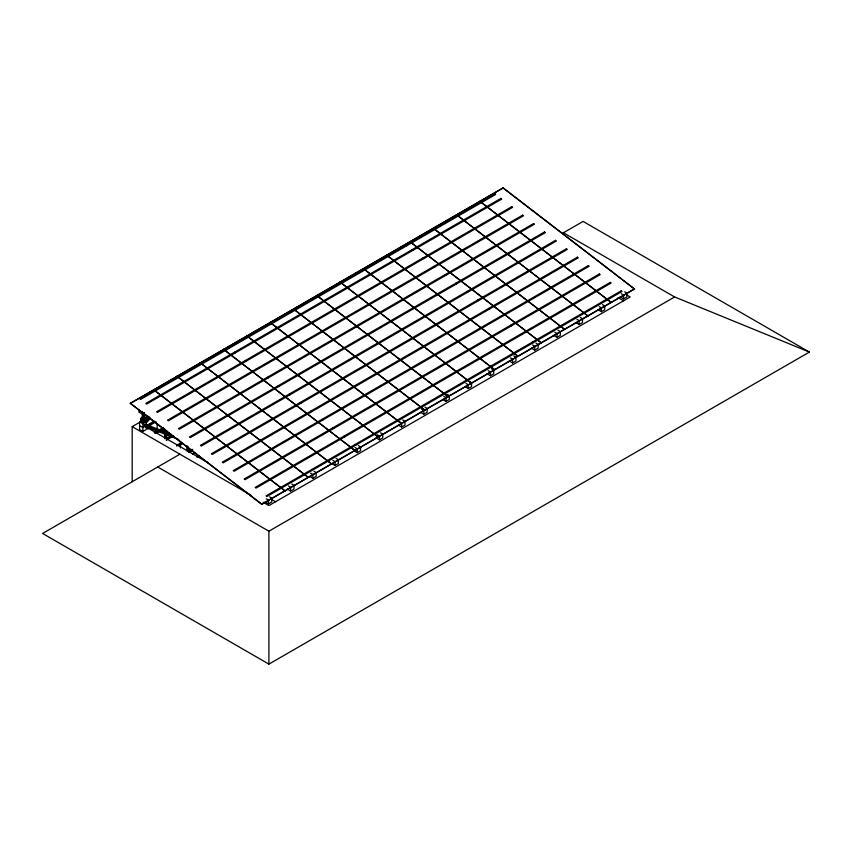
<?xml version="1.0" encoding="UTF-8"?>
<svg xmlns="http://www.w3.org/2000/svg" width="852" height="852" viewBox="0 0 852 852"><rect width="100%" height="100%" fill="white"/><g stroke="black" fill="none" stroke-linecap="round" stroke-linejoin="round"><path stroke-width="1.28" d="M130.292 403.39L503.191 187.877L634.538 289.041L261.67 504.309L130.292 403.39L503.191 187.877M261.67 504.309L634.58 288.807M424.807 410.132L293.45 308.967L423.753 409.322M144.819 421.41L149.047 416.607M145.894 422.028L149.27 418.183M146.363 422.869L150.58 418.066M144.499 412.773L142.284 414.051L138.951 412.134L138.951 409.567M146.374 415.318L141.262 417.629L141.262 420.185M140.633 419.152L142.625 420.302L145.735 418.513L145.735 419.791L142.625 421.591L140.633 420.43L140.633 419.152L142.699 417.959M145.82 417.565L148.088 416.245M146.246 426.948L146.246 429.504L142.923 431.432L139.59 429.504L139.59 421.815L141.805 420.537M145.234 418.534L148.642 416.564M132.188 481.742L132.188 426.639L138.844 422.794M139.59 421.815L142.923 423.742L146.246 421.815L146.246 425.659M178.739 439.494L144.489 426.256L144.318 424.935L145.394 424.317L171.071 434.243M144.489 426.256L145.564 425.638M145.138 426.298L142.923 427.587L139.59 425.659M146.193 425.83L154.233 421.186M145.596 426.809L154.787 421.506M149.632 424.807L153.083 422.826M149.047 425.798L155.937 421.815M147.588 427.842L150.697 426.053L150.697 427.331M147.588 429.131L149.664 427.928M154.233 432.72L163.424 427.416M154.787 433.04L162.828 428.396M155.937 433.348L163.978 428.705M166.864 438.237L170.315 436.245M166.268 439.217L172.019 435.904M166.864 439.206L171.465 436.554M166.268 440.196L172.019 436.874M177.205 445.085L181.795 442.433M176.609 446.065L182.349 442.752M178.356 445.394L181.795 443.402M178.909 445.713L182.349 443.722M179.9 454.191L42.6 533.458L268.902 664.123L809.4 352.068L583.098 221.413L562.427 233.341M188.686 451.262L192.137 449.27M189.24 451.581L192.69 449.6M189.836 451.571L192.137 450.25M189.24 452.561L192.69 450.57M192.456 453.839L194.671 452.561M192.68 453.967L194.895 452.689M196.94 457.173L199.24 455.841M265.132 501.988L268.455 503.905L271.788 501.988L271.788 498.143L269.573 496.865M287.326 489.176L290.649 491.093L293.983 489.176L293.983 485.331L291.767 484.042M309.521 476.364L312.844 478.281L316.177 476.364L316.177 472.519L313.962 471.231M331.716 463.541L335.038 465.469L338.372 463.541L338.372 459.697L336.157 458.419M353.91 450.729L357.233 452.657L360.566 450.729L360.566 446.885L358.351 445.607M376.105 437.917L379.428 439.845L382.761 437.917L382.761 434.073L380.546 432.795M398.299 425.105L401.622 427.022L404.956 425.105L404.956 421.261L402.74 419.983M420.494 412.293L423.817 414.21L427.15 412.293L427.15 408.449L424.935 407.16M442.689 399.481L446.011 401.398L449.345 399.481L449.345 395.637L447.13 394.348M464.883 386.659L468.206 388.587L471.539 386.659L471.539 382.814L469.324 381.536M487.078 373.847L490.401 375.775L493.734 373.847L493.734 370.002L491.519 368.724M509.272 361.035L512.595 362.952L515.929 361.035L515.929 357.19L513.703 355.912M531.467 348.223L534.79 350.14L538.123 348.223L538.123 344.378L535.897 343.1M553.662 335.411L556.984 337.328L560.318 335.411L560.318 331.566L558.092 330.278M575.856 322.588L579.179 324.516L582.512 322.588L582.512 318.744L580.287 317.466M598.051 309.777L601.374 311.704L604.707 309.777L604.707 305.932L602.481 304.654M620.245 296.965L623.568 298.892L626.902 296.965L626.902 293.12L624.676 291.842M157.705 467.002L268.902 531.201L674.614 296.965L809.4 352.068M144.318 424.935L173.67 436.277M563.428 232.766L674.614 296.965M626.806 294.994L630.224 296.965L268.902 505.577L263.193 502.286M621.353 293.759L623.568 295.048L623.568 298.892M618.019 297.604L623.568 300.809M599.158 306.571L601.374 307.86L601.374 311.704M576.964 319.393L579.179 320.671L579.179 324.516M554.769 332.205L556.984 333.483L556.984 337.328M532.575 345.017L534.79 346.295L534.79 350.14M510.38 357.829L512.595 359.107L512.595 362.952M488.185 370.641L490.401 371.93L490.401 375.775M465.991 383.464L468.206 384.742L468.206 388.587M443.796 396.276L446.011 397.554L446.011 401.398M421.602 409.088L423.817 410.366L423.817 414.21M399.407 421.9L401.622 423.178L401.622 427.022M377.212 434.712L379.428 436L379.428 439.845M355.018 447.524L357.233 448.812L357.233 452.657M332.823 460.346L335.038 461.624L335.038 465.469M310.629 473.158L312.844 474.436L312.844 478.281M288.434 485.97L290.649 487.248L290.649 491.093M144.031 420.537L146.246 421.815M150.697 426.053L148.695 424.903L148.695 426.181M145.745 426.788L207.899 462.668M271.128 499.165L275.558 501.732M266.239 498.782L268.455 500.06L268.455 503.905M132.188 426.639L250.733 495.087M503.159 188.111L634.538 289.041M406.095 245.025L406.937 245.664M412.144 249.657L412.975 250.296M422.954 257.964L423.785 258.614M433.902 266.378L434.733 267.017M444.85 274.791L445.692 275.43M455.799 283.205L456.64 283.844M466.747 291.608L467.588 292.247M477.706 300.021L478.536 300.66M488.654 308.435L489.485 309.074M499.602 316.848L500.433 317.487M510.55 325.251L511.381 325.89M521.499 333.664L522.329 334.303M532.447 342.078L533.277 342.717M317.317 296.272L318.158 296.911M323.366 300.916L324.197 301.555M334.176 309.223L335.006 309.862M345.124 317.636L345.965 318.275M356.072 326.05L356.913 326.689M367.02 334.453L367.862 335.092M377.979 342.866L378.81 343.505M388.927 351.28L389.758 351.919M399.876 359.682L400.706 360.332M410.824 368.096L411.654 368.735M421.772 376.509L422.603 377.148M432.72 384.923L433.551 385.562M443.668 393.326L444.499 393.965M228.549 347.531L229.38 348.17M234.588 352.174L235.418 352.813M245.397 360.481L246.239 361.12M256.345 368.895L257.187 369.534M267.294 377.298L268.135 377.937M278.253 385.711L279.083 386.35M289.201 394.125L290.031 394.764M300.149 402.527L300.98 403.177M311.097 410.941L311.928 411.58M322.045 419.354L322.876 419.993M332.994 427.768L333.824 428.407M343.942 436.171L344.772 436.81M354.89 444.584L355.721 445.223M130.324 403.156L261.713 504.075M268.902 531.201L268.902 664.123M188.963 448.269L188.963 452.22M187.898 446.256L187.898 451.517M186.822 445.628L186.822 450.9M180.464 441.4L180.464 447.939M166.768 430.792L166.768 440.015M165.703 430.09L165.703 437.992M164.628 429.472L164.628 438.695M157.162 423.476L157.162 428.705M144.435 413.273L144.435 422.443M143.36 412.581L143.36 423.061M142.923 423.742L142.923 431.432M142.625 420.302L142.625 421.591M142.284 411.495L142.295 422.443M153.626 389.694L284.983 490.858L153.626 389.694M176.939 376.243L308.286 477.397L176.939 376.243M200.241 362.792L331.588 463.946L200.241 362.792M223.543 349.331L354.89 450.495L223.543 349.331M246.846 335.88L378.192 437.033L246.846 335.88M270.148 322.429L401.494 423.582L270.148 322.429M316.763 295.516L448.109 396.67L316.763 295.516M340.065 282.065L471.412 383.219L340.065 282.065M363.367 268.604L494.714 369.768L363.367 268.604M386.67 255.153L518.016 356.306L386.67 255.153M409.972 241.702L541.329 342.855L409.972 241.702M433.285 228.24L564.631 329.404L433.285 228.24M456.587 214.789L587.933 315.943L456.587 214.789M479.889 201.338L611.235 302.492L479.889 201.338M494.874 193.766L139.771 398.789L140.601 399.428L495.704 194.405L494.874 193.766M500.923 198.41L145.809 403.422L146.64 404.061L501.753 199.048L500.923 198.41M511.732 206.716L156.619 411.74L157.46 412.379L512.563 207.355L511.732 206.716M522.681 215.13L167.578 420.142L168.408 420.781L523.511 215.769L522.681 215.13M533.629 223.533L178.526 428.556L179.357 429.195L534.46 224.172L533.629 223.533M544.577 231.946L189.474 436.969L190.305 437.608L545.408 232.585L544.577 231.946M555.525 240.36L200.422 445.372L201.253 446.022L556.367 240.999L555.525 240.36M566.473 248.763L211.371 453.786L212.201 454.425L567.315 249.402L566.473 248.763M577.432 257.176L222.319 462.199L223.149 462.838L578.263 257.815L577.432 257.176M588.381 265.59L233.267 470.613L234.098 471.252L589.211 266.229L588.381 265.59M599.329 274.003L244.215 479.016L245.046 479.655L600.159 274.642L599.329 274.003M610.277 282.406L255.163 487.429L255.994 488.068L611.108 283.045L610.277 282.406M621.225 290.82L266.112 495.843L266.942 496.482L622.056 291.459L621.225 290.82M164.819 429.429L162.828 428.279L162.828 429.557L164.819 430.707L164.819 429.429"/></g></svg>
